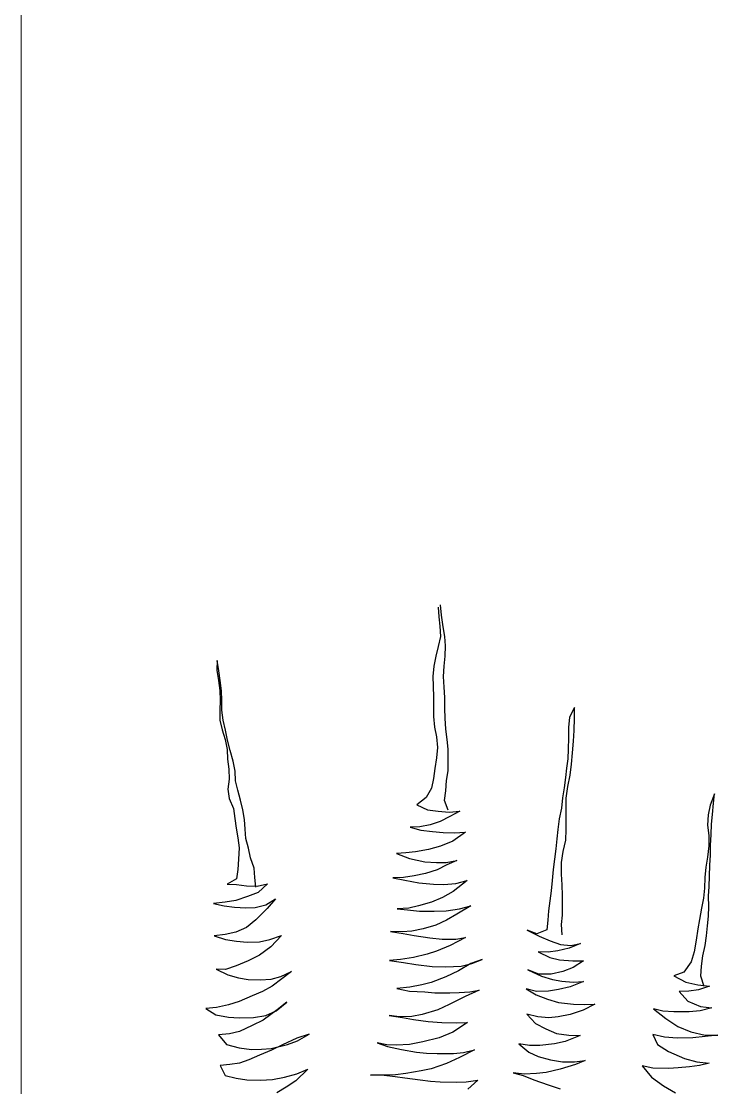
# Model space of a CAD drawing. Header units: metres. Extents: x -58 to 722, y -1100 to 345.
# Drawn here: x 48.115 to 48.448, y -20.61 to -20.1 of the extents above; entities that cross this region are included whole.
import ezdxf

# ---------------------------------------------------------------- set-up
doc = ezdxf.new("R2010")
doc.units = ezdxf.units.M
doc.header["$MEASUREMENT"] = 0
doc.layers.add('FSR_ARQ_005VEGETACION', color=64, linetype='Continuous')
doc.layers.add('muro bajo', color=33, linetype='Continuous', lineweight=9)

# ---------------------------------------------------------------- blocks, each defined once
blk = doc.blocks.new('arbustos 01')
at = {"layer": 'FSR_ARQ_005VEGETACION', "color": 103}
for p, q in [((188.56621, -31.46026), (188.56664, -31.46528)), ((188.56794, -31.46442), (188.56739, -31.45905)), ((188.56664, -31.46528), (188.56718, -31.47029)), ((188.56886, -31.47063), (188.56794, -31.46442)), ((188.56718, -31.47029), (188.56738, -31.47579)), ((188.56977, -31.47576), (188.56886, -31.47063)), ((188.56738, -31.47579), (188.56626, -31.48118)), ((188.5702, -31.48077), (188.56977, -31.47576)), ((188.56991, -31.48627), (188.5702, -31.48077)), ((188.56501, -31.48622), (188.56389, -31.4915)), ((188.56626, -31.48118), (188.56501, -31.48622)), ((188.56939, -31.49154), (188.56991, -31.48627)), ((188.44885, -31.48852), (188.44868, -31.49366)), ((188.44964, -31.49412), (188.44885, -31.48852)), ((188.56389, -31.4915), (188.56336, -31.497)), ((188.5691, -31.49704), (188.56939, -31.49154)), ((188.44868, -31.49366), (188.44947, -31.49915)), ((188.45043, -31.49913), (188.44964, -31.49412)), ((188.56336, -31.497), (188.56355, -31.50226)), ((188.56942, -31.50266), (188.5691, -31.49704)), ((188.44947, -31.49915), (188.45026, -31.50451)), ((188.4511, -31.50462), (188.45043, -31.49913)), ((188.56355, -31.50226), (188.56375, -31.50799)), ((188.56973, -31.50815), (188.56942, -31.50266)), ((188.45026, -31.50451), (188.45045, -31.50977)), ((188.45117, -31.50964), (188.4511, -31.50462)), ((188.56375, -31.50799), (188.56382, -31.51325)), ((188.56981, -31.51401), (188.56973, -31.50815)), ((188.45045, -31.50977), (188.45016, -31.51492)), ((188.45124, -31.5149), (188.45117, -31.50964)), ((188.56382, -31.51325), (188.56377, -31.51839)), ((188.57, -31.51927), (188.56981, -31.51401)), ((188.63866, -31.51355), (188.63598, -31.51873)), ((188.63874, -31.51917), (188.63866, -31.51355)), ((188.45016, -31.51492), (188.45023, -31.52017)), ((188.45023, -31.52017), (188.45138, -31.52542)), ((188.45191, -31.52027), (188.45124, -31.5149)), ((188.45318, -31.52563), (188.45191, -31.52027)), ((188.56377, -31.51839), (188.56421, -31.52401)), ((188.57032, -31.52512), (188.57, -31.51927)), ((188.63598, -31.51873), (188.63546, -31.52423)), ((188.63859, -31.52575), (188.63874, -31.51917)), ((188.45138, -31.52542), (188.453, -31.53054)), ((188.4542, -31.53088), (188.45318, -31.52563)), ((188.56421, -31.52401), (188.56535, -31.52913)), ((188.57099, -31.53061), (188.57032, -31.52512)), ((188.63546, -31.52423), (188.63541, -31.52961)), ((188.63807, -31.53149), (188.63859, -31.52575)), ((188.453, -31.53054), (188.45415, -31.5359)), ((188.45571, -31.53636), (188.4542, -31.53088)), ((188.56535, -31.52913), (188.56579, -31.53474)), ((188.57154, -31.53574), (188.57099, -31.53061)), ((188.63541, -31.52961), (188.63537, -31.53559)), ((188.63755, -31.53759), (188.63807, -31.53149)), ((188.45415, -31.5359), (188.45434, -31.54104)), ((188.45735, -31.54207), (188.45571, -31.53636)), ((188.56579, -31.53474), (188.56527, -31.54025)), ((188.57162, -31.5416), (188.57154, -31.53574)), ((188.63537, -31.53559), (188.63508, -31.54074)), ((188.45434, -31.54104), (188.45489, -31.54629)), ((188.45837, -31.54732), (188.45735, -31.54207)), ((188.56527, -31.54025), (188.56439, -31.546)), ((188.57157, -31.5471), (188.57162, -31.5416)), ((188.63508, -31.54074), (188.63443, -31.54577)), ((188.63715, -31.54358), (188.63755, -31.53759)), ((188.45489, -31.54629), (188.4552, -31.55155)), ((188.45856, -31.55246), (188.45837, -31.54732)), ((188.56439, -31.546), (188.56374, -31.55127)), ((188.57069, -31.55237), (188.57157, -31.5471)), ((188.63443, -31.54577), (188.6339, -31.55079)), ((188.6364, -31.54944), (188.63715, -31.54358)), ((188.4552, -31.55155), (188.45444, -31.55694)), ((188.45971, -31.55746), (188.45856, -31.55246)), ((188.56374, -31.55127), (188.56261, -31.5563)), ((188.57029, -31.55787), (188.57069, -31.55237)), ((188.6339, -31.55079), (188.63314, -31.55618)), ((188.63517, -31.55556), (188.6364, -31.54944)), ((188.45444, -31.55694), (188.4551, -31.56195)), ((188.46121, -31.5627), (188.45971, -31.55746)), ((188.56261, -31.5563), (188.55993, -31.56136)), ((188.56964, -31.56302), (188.57029, -31.55787)), ((188.63314, -31.55618), (188.63238, -31.56157)), ((188.63429, -31.56167), (188.63517, -31.55556)), ((188.71316, -31.5594), (188.71085, -31.56541)), ((188.71263, -31.56443), (188.71316, -31.5594)), ((188.4551, -31.56195), (188.45745, -31.56718)), ((188.46236, -31.56783), (188.46121, -31.5627)), ((188.55993, -31.56136), (188.55485, -31.56526)), ((188.55485, -31.56526), (188.5605, -31.56793)), ((188.57151, -31.568), (188.56964, -31.56302)), ((188.63238, -31.56157), (188.63174, -31.56708)), ((188.63425, -31.56764), (188.63429, -31.56167)), ((188.71085, -31.56541), (188.70972, -31.57056)), ((188.71211, -31.57029), (188.71263, -31.56443)), ((188.45745, -31.56718), (188.45812, -31.57243)), ((188.46338, -31.57307), (188.46236, -31.56783)), ((188.5605, -31.56793), (188.56625, -31.56857)), ((188.56625, -31.56857), (188.57211, -31.56909)), ((188.5725, -31.57135), (188.56728, -31.57405)), ((188.57211, -31.56909), (188.57772, -31.56865)), ((188.57772, -31.56865), (188.5725, -31.57135)), ((188.63174, -31.56708), (188.6305, -31.5726)), ((188.63432, -31.5729), (188.63425, -31.56764)), ((188.70972, -31.57056), (188.70944, -31.57607)), ((188.71158, -31.57556), (188.71211, -31.57029)), ((188.45812, -31.57243), (188.4589, -31.57768)), ((188.46369, -31.57809), (188.46338, -31.57307)), ((188.55656, -31.57695), (188.5513, -31.57714)), ((188.5513, -31.57714), (188.55694, -31.57873)), ((188.56204, -31.5758), (188.55656, -31.57695)), ((188.56728, -31.57405), (188.56204, -31.5758)), ((188.6305, -31.5726), (188.62974, -31.57834)), ((188.63428, -31.5784), (188.63432, -31.5729)), ((188.70944, -31.57607), (188.70999, -31.58156)), ((188.7113, -31.58106), (188.71158, -31.57556)), ((188.4589, -31.57768), (188.45981, -31.5828)), ((188.45981, -31.5828), (188.46048, -31.58805)), ((188.464, -31.58311), (188.46369, -31.57809)), ((188.55694, -31.57873), (188.56329, -31.57949)), ((188.56329, -31.57949), (188.56891, -31.58001)), ((188.56891, -31.58001), (188.57477, -31.58017)), ((188.58075, -31.57985), (188.57399, -31.58448)), ((188.57477, -31.58017), (188.58075, -31.57985)), ((188.62974, -31.57834), (188.62933, -31.58337)), ((188.63412, -31.58402), (188.63428, -31.5784)), ((188.70999, -31.58156), (188.71006, -31.58694)), ((188.71102, -31.58692), (188.7113, -31.58106)), ((188.46048, -31.58805), (188.46008, -31.59416)), ((188.46539, -31.58835), (188.464, -31.58311)), ((188.46653, -31.59347), (188.46539, -31.58835)), ((188.56746, -31.5872), (188.56103, -31.58896)), ((188.57399, -31.58448), (188.56746, -31.5872)), ((188.62933, -31.58337), (188.62868, -31.58864)), ((188.63264, -31.59002), (188.63412, -31.58402)), ((188.71006, -31.58694), (188.70943, -31.59304)), ((188.71097, -31.59194), (188.71102, -31.58692)), ((188.46008, -31.59416), (188.4598, -31.59954)), ((188.4684, -31.59882), (188.46653, -31.59347)), ((188.5491, -31.5908), (188.54408, -31.5911)), ((188.54408, -31.5911), (188.55093, -31.59376)), ((188.55423, -31.59025), (188.5491, -31.5908)), ((188.55093, -31.59376), (188.5592, -31.59556)), ((188.56103, -31.58896), (188.55423, -31.59025)), ((188.62804, -31.59403), (188.6274, -31.59965)), ((188.62868, -31.58864), (188.62804, -31.59403)), ((188.63177, -31.59589), (188.63264, -31.59002)), ((188.70943, -31.59304), (188.70855, -31.59843)), ((188.71068, -31.59733), (188.71097, -31.59194)), ((188.4598, -31.59954), (188.45903, -31.60457)), ((188.46882, -31.60384), (188.4684, -31.59882)), ((188.5592, -31.59556), (188.56542, -31.59595)), ((188.56571, -31.59977), (188.55941, -31.60177)), ((188.56542, -31.59595), (188.57044, -31.59588)), ((188.57082, -31.59719), (188.56571, -31.59977)), ((188.57044, -31.59588), (188.57617, -31.59473)), ((188.57617, -31.59473), (188.57082, -31.59719)), ((188.6274, -31.59965), (188.62676, -31.6054)), ((188.63185, -31.6021), (188.63177, -31.59589)), ((188.70855, -31.59843), (188.7079, -31.60382)), ((188.7104, -31.60319), (188.71068, -31.59733)), ((188.45903, -31.60457), (188.45405, -31.60739)), ((188.46925, -31.60897), (188.46882, -31.60384)), ((188.54772, -31.60384), (188.54222, -31.60404)), ((188.54222, -31.60404), (188.54858, -31.60527)), ((188.55345, -31.60305), (188.54772, -31.60384)), ((188.54858, -31.60527), (188.55601, -31.60672)), ((188.55941, -31.60177), (188.55345, -31.60305)), ((188.58169, -31.60541), (188.57412, -31.61126)), ((188.57562, -31.60705), (188.58169, -31.60541)), ((188.62676, -31.6054), (188.62623, -31.61091)), ((188.63217, -31.60772), (188.63185, -31.6021)), ((188.7079, -31.60382), (188.70774, -31.60956)), ((188.71024, -31.60857), (188.7104, -31.60319)), ((188.45405, -31.60739), (188.45907, -31.60756)), ((188.45907, -31.60756), (188.46434, -31.6082)), ((188.46434, -31.6082), (188.46996, -31.60849)), ((188.46996, -31.60849), (188.47544, -31.60722)), ((188.47544, -31.60722), (188.47049, -31.61183)), ((188.55601, -31.60672), (188.56367, -31.60745)), ((188.56367, -31.60745), (188.56929, -31.60762)), ((188.56929, -31.60762), (188.57562, -31.60705)), ((188.62623, -31.61091), (188.62559, -31.61618)), ((188.63236, -31.61345), (188.63217, -31.60772)), ((188.70774, -31.60956), (188.70722, -31.61483)), ((188.70995, -31.61383), (188.71024, -31.60857)), ((188.45871, -31.61605), (188.4531, -31.61696)), ((188.4649, -31.61393), (188.45871, -31.61605)), ((188.47049, -31.61183), (188.4649, -31.61393)), ((188.47464, -31.61846), (188.47985, -31.61517)), ((188.47985, -31.61517), (188.47538, -31.62037)), ((188.56855, -31.61456), (188.56272, -31.61703)), ((188.57412, -31.61126), (188.56855, -31.61456)), ((188.62559, -31.61618), (188.62482, -31.62156)), ((188.63232, -31.61871), (188.63236, -31.61345)), ((188.70722, -31.61483), (188.70621, -31.62022)), ((188.71002, -31.61921), (188.70995, -31.61383)), ((188.4531, -31.61696), (188.4469, -31.61765)), ((188.4469, -31.61765), (188.45241, -31.61889)), ((188.45241, -31.61889), (188.45792, -31.61953)), ((188.45792, -31.61953), (188.46402, -31.61992)), ((188.46402, -31.61992), (188.46904, -31.61974)), ((188.46904, -31.61974), (188.47464, -31.61846)), ((188.47538, -31.62037), (188.46937, -31.62643)), ((188.55069, -31.62006), (188.54448, -31.6205)), ((188.54448, -31.6205), (188.54999, -31.62103)), ((188.54999, -31.62103), (188.55633, -31.62166)), ((188.55581, -31.61892), (188.55069, -31.62006)), ((188.56272, -31.61703), (188.55581, -31.61892)), ((188.55633, -31.62166), (188.5641, -31.62167)), ((188.5641, -31.62167), (188.57055, -31.62158)), ((188.57055, -31.62158), (188.57759, -31.62053)), ((188.58355, -31.6189), (188.5762, -31.62342)), ((188.57759, -31.62053), (188.58355, -31.6189)), ((188.62482, -31.62156), (188.62453, -31.62659)), ((188.63227, -31.62385), (188.63232, -31.61871)), ((188.70621, -31.62022), (188.7051, -31.62609)), ((188.70998, -31.62435), (188.71002, -31.61921)), ((188.46937, -31.62643), (188.4644, -31.63044)), ((188.57062, -31.62648), (188.56492, -31.62919)), ((188.5762, -31.62342), (188.57062, -31.62648)), ((188.62453, -31.62659), (188.62401, -31.63174)), ((188.63186, -31.62888), (188.63227, -31.62385)), ((188.7051, -31.62609), (188.70421, -31.63113)), ((188.70945, -31.62962), (188.70998, -31.62435)), ((188.4587, -31.63291), (188.45298, -31.63406)), ((188.4644, -31.63044), (188.4587, -31.63291)), ((188.54704, -31.63266), (188.54082, -31.63263)), ((188.54082, -31.63263), (188.54765, -31.63361)), ((188.55229, -31.63235), (188.54704, -31.63266)), ((188.54765, -31.63361), (188.55352, -31.63461)), ((188.55825, -31.6312), (188.55229, -31.63235)), ((188.56492, -31.62919), (188.55825, -31.6312)), ((188.61866, -31.63384), (188.61361, -31.63176)), ((188.61361, -31.63176), (188.61987, -31.63502)), ((188.62401, -31.63174), (188.61866, -31.63384)), ((188.63205, -31.63438), (188.63186, -31.62888)), ((188.70421, -31.63113), (188.70334, -31.63723)), ((188.70892, -31.63489), (188.70945, -31.62962)), ((188.45298, -31.63406), (188.44725, -31.63485)), ((188.44725, -31.63485), (188.45325, -31.6368)), ((188.45325, -31.6368), (188.459, -31.63768)), ((188.459, -31.63768), (188.46463, -31.6382)), ((188.46463, -31.6382), (188.4712, -31.638)), ((188.4712, -31.638), (188.47668, -31.63685)), ((188.47668, -31.63685), (188.48299, -31.63473)), ((188.48299, -31.63473), (188.47733, -31.64078)), ((188.55352, -31.63461), (188.56178, -31.63593)), ((188.56178, -31.63593), (188.56837, -31.63656)), ((188.56837, -31.63656), (188.57566, -31.63658)), ((188.58079, -31.63579), (188.5726, -31.63997)), ((188.57566, -31.63658), (188.58079, -31.63579)), ((188.61987, -31.63502), (188.62576, -31.63757)), ((188.62576, -31.63757), (188.63116, -31.63941)), ((188.63116, -31.63941), (188.63667, -31.63993)), ((188.6418, -31.63891), (188.63585, -31.64138)), ((188.63667, -31.63993), (188.6418, -31.63891)), ((188.70334, -31.63723), (188.70234, -31.64334)), ((188.70815, -31.63992), (188.70892, -31.63489)), ((188.4713, -31.64517), (188.46524, -31.64812)), ((188.47733, -31.64078), (188.4713, -31.64517)), ((188.56035, -31.64456), (188.55308, -31.64633)), ((188.56534, -31.64293), (188.56035, -31.64456)), ((188.5726, -31.63997), (188.56534, -31.64293)), ((188.62476, -31.64344), (188.61938, -31.64328)), ((188.61938, -31.64328), (188.62564, -31.6463)), ((188.62978, -31.6429), (188.62476, -31.64344)), ((188.63585, -31.64138), (188.62978, -31.6429)), ((188.70234, -31.64334), (188.70062, -31.64875)), ((188.70692, -31.64555), (188.70815, -31.63992)), ((188.45894, -31.65083), (188.45323, -31.65282)), ((188.46524, -31.64812), (188.45894, -31.65083)), ((188.54616, -31.6475), (188.54031, -31.64794)), ((188.54031, -31.64794), (188.54774, -31.64903)), ((188.55308, -31.64633), (188.54616, -31.6475)), ((188.54774, -31.64903), (188.55444, -31.65013)), ((188.55444, -31.65013), (188.56306, -31.65109)), ((188.5836, -31.6495), (188.57708, -31.65353)), ((188.57848, -31.65088), (188.5842, -31.64949)), ((188.58967, -31.6475), (188.5836, -31.6495)), ((188.5842, -31.64949), (188.58967, -31.6475)), ((188.62564, -31.6463), (188.63068, -31.64755)), ((188.63068, -31.64755), (188.63774, -31.64805)), ((188.63774, -31.64805), (188.64347, -31.64809)), ((188.64347, -31.64809), (188.63802, -31.65163)), ((188.70062, -31.64875), (188.69687, -31.65418)), ((188.70615, -31.65094), (188.70692, -31.64555)), ((188.45323, -31.65282), (188.44821, -31.65253)), ((188.44821, -31.65253), (188.45446, -31.65556)), ((188.45446, -31.65556), (188.4601, -31.65715)), ((188.47745, -31.65787), (188.48257, -31.65637)), ((188.48257, -31.65637), (188.48827, -31.65378)), ((188.48827, -31.65378), (188.48318, -31.65768)), ((188.56306, -31.65109), (188.57024, -31.65135)), ((188.57024, -31.65135), (188.57848, -31.65088)), ((188.57708, -31.65353), (188.57031, -31.65661)), ((188.61978, -31.65522), (188.61389, -31.65291)), ((188.61389, -31.65291), (188.62111, -31.65628)), ((188.62636, -31.65525), (188.61978, -31.65522)), ((188.62111, -31.65628), (188.62699, -31.658)), ((188.63243, -31.65374), (188.62636, -31.65525)), ((188.63802, -31.65163), (188.63243, -31.65374)), ((188.69687, -31.65418), (188.69152, -31.65616)), ((188.69152, -31.65616), (188.6979, -31.65954)), ((188.70587, -31.65633), (188.70615, -31.65094)), ((188.70768, -31.66177), (188.70587, -31.65633)), ((188.4601, -31.65715), (188.46526, -31.65804)), ((188.46526, -31.65804), (188.47171, -31.65819)), ((188.47171, -31.65819), (188.47745, -31.65787)), ((188.47809, -31.66157), (188.47287, -31.66439)), ((188.48318, -31.65768), (188.47809, -31.66157)), ((188.55114, -31.66213), (188.54422, -31.66282)), ((188.55746, -31.66085), (188.55114, -31.66213)), ((188.56246, -31.65959), (188.55746, -31.66085)), ((188.57031, -31.65661), (188.56246, -31.65959)), ((188.62699, -31.658), (188.63203, -31.65888)), ((188.63637, -31.66193), (188.63017, -31.66333)), ((188.63203, -31.65888), (188.63789, -31.6594)), ((188.6435, -31.65909), (188.63637, -31.66193)), ((188.63789, -31.6594), (188.6435, -31.65909)), ((188.6979, -31.65954), (188.70414, -31.66089)), ((188.70414, -31.66089), (188.71036, -31.66153)), ((188.71036, -31.66153), (188.70453, -31.66352)), ((188.46729, -31.66674), (188.46051, -31.66982)), ((188.47287, -31.66439), (188.46729, -31.66674)), ((188.54422, -31.66282), (188.55105, -31.66417)), ((188.55105, -31.66417), (188.55906, -31.66466)), ((188.55906, -31.66466), (188.56445, -31.66506)), ((188.56445, -31.66506), (188.57234, -31.66507)), ((188.5805, -31.66711), (188.57207, -31.67129)), ((188.57234, -31.66507), (188.57736, -31.665)), ((188.57736, -31.665), (188.58309, -31.66469)), ((188.5881, -31.66366), (188.5805, -31.66711)), ((188.58309, -31.66469), (188.5881, -31.66366)), ((188.61847, -31.66445), (188.61296, -31.66309)), ((188.61296, -31.66309), (188.61838, -31.66612)), ((188.61838, -31.66612), (188.62427, -31.66843)), ((188.62493, -31.66424), (188.61847, -31.66445)), ((188.63017, -31.66333), (188.62493, -31.66424)), ((188.6994, -31.6643), (188.69438, -31.66449)), ((188.69438, -31.66449), (188.69887, -31.66957)), ((188.70453, -31.66352), (188.6994, -31.6643)), ((188.44848, -31.67297), (188.44275, -31.67353)), ((188.44275, -31.67353), (188.44806, -31.6768)), ((188.4548, -31.67157), (188.44848, -31.67297)), ((188.46051, -31.66982), (188.4548, -31.67157)), ((188.48007, -31.67469), (188.48574, -31.67007)), ((188.48574, -31.67007), (188.48066, -31.67409)), ((188.57207, -31.67129), (188.56601, -31.67424)), ((188.62427, -31.66843), (188.63015, -31.67026)), ((188.63015, -31.67026), (188.63817, -31.67123)), ((188.63817, -31.67123), (188.64391, -31.67139)), ((188.64941, -31.6712), (188.64323, -31.67427)), ((188.64391, -31.67139), (188.64941, -31.6712)), ((188.69887, -31.66957), (188.70573, -31.67235)), ((188.71159, -31.6731), (188.70552, -31.67474)), ((188.70573, -31.67235), (188.71159, -31.6731)), ((188.44806, -31.6768), (188.45477, -31.67815)), ((188.45477, -31.67815), (188.46051, -31.67843)), ((188.46051, -31.67843), (188.46816, -31.67832)), ((188.46816, -31.67832), (188.4746, -31.67716)), ((188.48066, -31.67409), (188.4732, -31.67957)), ((188.4746, -31.67716), (188.48007, -31.67469)), ((188.54562, -31.67787), (188.54023, -31.6771)), ((188.54023, -31.6771), (188.5473, -31.67832)), ((188.55219, -31.67766), (188.54562, -31.67787)), ((188.5473, -31.67832), (188.55305, -31.67932)), ((188.55779, -31.67663), (188.55219, -31.67766)), ((188.56601, -31.67424), (188.55779, -31.67663)), ((188.61925, -31.67782), (188.61338, -31.67647)), ((188.61338, -31.67647), (188.61787, -31.68143)), ((188.625, -31.67834), (188.61925, -31.67782)), ((188.63001, -31.67792), (188.625, -31.67834)), ((188.63645, -31.67663), (188.63001, -31.67792)), ((188.64323, -31.67427), (188.63645, -31.67663)), ((188.68568, -31.67489), (188.68064, -31.67364)), ((188.68064, -31.67364), (188.68716, -31.6787)), ((188.69154, -31.67529), (188.68568, -31.67489)), ((188.68716, -31.6787), (188.69368, -31.68303)), ((188.69967, -31.67518), (188.69154, -31.67529)), ((188.70552, -31.67474), (188.69967, -31.67518)), ((188.46738, -31.68252), (188.46073, -31.68571)), ((188.4732, -31.67957), (188.46738, -31.68252)), ((188.55305, -31.67932), (188.56095, -31.68029)), ((188.56095, -31.68029), (188.56813, -31.68091)), ((188.56813, -31.68091), (188.57591, -31.68116)), ((188.58188, -31.68084), (188.57394, -31.68609)), ((188.57591, -31.68116), (188.58188, -31.68084)), ((188.61787, -31.68143), (188.62353, -31.68434)), ((188.62353, -31.68434), (188.62918, -31.68666)), ((188.69368, -31.68303), (188.70053, -31.68593)), ((188.45537, -31.68698), (188.44952, -31.68742)), ((188.44952, -31.68742), (188.45377, -31.69262)), ((188.46073, -31.68571), (188.45537, -31.68698)), ((188.49114, -31.68925), (188.48354, -31.69282)), ((188.49769, -31.68713), (188.49114, -31.68925)), ((188.49152, -31.69068), (188.49769, -31.68713)), ((188.56669, -31.68906), (188.55811, -31.69121)), ((188.57394, -31.68609), (188.56669, -31.68906)), ((188.62918, -31.68666), (188.63564, -31.68764)), ((188.64162, -31.6878), (188.63378, -31.69102)), ((188.63564, -31.68764), (188.64162, -31.6878)), ((188.68658, -31.68863), (188.68023, -31.68728)), ((188.68023, -31.68728), (188.68281, -31.6925)), ((188.69328, -31.68925), (188.68658, -31.68863)), ((188.70165, -31.68902), (188.69328, -31.68925)), ((188.70053, -31.68593), (188.70808, -31.68762)), ((188.70821, -31.68833), (188.70165, -31.68902)), ((188.70808, -31.68762), (188.71478, -31.68764)), ((188.71478, -31.68764), (188.70821, -31.68833)), ((188.45377, -31.69262), (188.46049, -31.69444)), ((188.46049, -31.69444), (188.46707, -31.69519)), ((188.46707, -31.69519), (188.47233, -31.69512)), ((188.47772, -31.69565), (188.4713, -31.69824)), ((188.47233, -31.69512), (188.47747, -31.69469)), ((188.47747, -31.69469), (188.48617, -31.69254)), ((188.48354, -31.69282), (188.47772, -31.69565)), ((188.48617, -31.69254), (188.49152, -31.69068)), ((188.53901, -31.69278), (188.53385, -31.69166)), ((188.53385, -31.69166), (188.53926, -31.69373)), ((188.54403, -31.69295), (188.53901, -31.69278)), ((188.53926, -31.69373), (188.54669, -31.69531)), ((188.55096, -31.6925), (188.54403, -31.69295)), ((188.54669, -31.69531), (188.55472, -31.69663)), ((188.55811, -31.69121), (188.55096, -31.6925)), ((188.58554, -31.69538), (188.57759, -31.69943)), ((188.5797, -31.69689), (188.58554, -31.69538)), ((188.61468, -31.69319), (188.60917, -31.69231)), ((188.60917, -31.69231), (188.61437, -31.69666)), ((188.6203, -31.69311), (188.61468, -31.69319)), ((188.62806, -31.69229), (188.6203, -31.69311)), ((188.63378, -31.69102), (188.62806, -31.69229)), ((188.68281, -31.6925), (188.6886, -31.69625)), ((188.4656, -31.70071), (188.4606, -31.70245)), ((188.4713, -31.69824), (188.4656, -31.70071)), ((188.55472, -31.69663), (188.55998, -31.69716)), ((188.55998, -31.69716), (188.56561, -31.69744)), ((188.56561, -31.69744), (188.57433, -31.69744)), ((188.57759, -31.69943), (188.57058, -31.70263)), ((188.57433, -31.69744), (188.5797, -31.69689)), ((188.61437, -31.69666), (188.61942, -31.69898)), ((188.61942, -31.69898), (188.6259, -31.70069)), ((188.6259, -31.70069), (188.63225, -31.7018)), ((188.63225, -31.7018), (188.63871, -31.70183)), ((188.63871, -31.70183), (188.64443, -31.70103)), ((188.64443, -31.70103), (188.6392, -31.70325)), ((188.6886, -31.69625), (188.69713, -31.69996)), ((188.69713, -31.69996), (188.70373, -31.70178)), ((188.70373, -31.70178), (188.71032, -31.70253)), ((188.45559, -31.70324), (188.45045, -31.70367)), ((188.45045, -31.70367), (188.45304, -31.70913)), ((188.4606, -31.70245), (188.45559, -31.70324)), ((188.49698, -31.70578), (188.49061, -31.71185)), ((188.49116, -31.70825), (188.49698, -31.70578)), ((188.55724, -31.70664), (188.54913, -31.70806)), ((188.56249, -31.70549), (188.55724, -31.70664)), ((188.57058, -31.70263), (188.56249, -31.70549)), ((188.6236, -31.70741), (188.61847, -31.70796)), ((188.63099, -31.70576), (188.6236, -31.70741)), ((188.6392, -31.70325), (188.63099, -31.70576)), ((188.68035, -31.70509), (188.67459, -31.70385)), ((188.67459, -31.70385), (188.67958, -31.71)), ((188.68884, -31.70533), (188.68035, -31.70509)), ((188.69386, -31.70502), (188.68884, -31.70533)), ((188.69983, -31.70446), (188.69386, -31.70502)), ((188.70508, -31.70368), (188.69983, -31.70446)), ((188.71032, -31.70253), (188.70508, -31.70368)), ((188.45304, -31.70913), (188.45891, -31.71048)), ((188.45891, -31.71048), (188.46455, -31.71136)), ((188.46455, -31.71136), (188.47184, -31.71162)), ((188.47184, -31.71162), (188.47817, -31.71118)), ((188.47817, -31.71118), (188.48449, -31.7099)), ((188.48449, -31.7099), (188.49116, -31.70825)), ((188.49061, -31.71185), (188.48552, -31.71526)), ((188.53026, -31.7088), (188.53611, -31.70872)), ((188.53588, -31.70896), (188.53026, -31.7088)), ((188.54352, -31.70862), (188.53588, -31.70896)), ((188.53611, -31.70872), (188.5433, -31.70958)), ((188.5433, -31.70958), (188.54845, -31.71022)), ((188.54913, -31.70806), (188.54352, -31.70862)), ((188.54845, -31.71022), (188.55671, -31.71143)), ((188.55671, -31.71143), (188.56222, -31.71207)), ((188.56222, -31.71207), (188.56736, -31.71248)), ((188.56736, -31.71248), (188.57597, -31.7126)), ((188.57597, -31.7126), (188.58111, -31.71241)), ((188.58111, -31.71241), (188.58732, -31.71161)), ((188.58732, -31.71161), (188.582, -31.71634)), ((188.61202, -31.70829), (188.60603, -31.70765)), ((188.60603, -31.70765), (188.61143, -31.70901)), ((188.61143, -31.70901), (188.61708, -31.71144)), ((188.61847, -31.70796), (188.61202, -31.70829)), ((188.61708, -31.71144), (188.62465, -31.71409)), ((188.67958, -31.71), (188.68598, -31.71457)), ((188.48552, -31.71526), (188.48054, -31.7182)), ((188.62465, -31.71409), (188.63113, -31.71616)), ((188.68598, -31.71457), (188.69236, -31.71819))]:
    blk.add_line(p, q, dxfattribs=at)

msp = doc.modelspace()

# ---------------------------------------------------------------- linework, layer by layer
at = {"layer": 'muro bajo', "ltscale": 0.005}
msp.add_lwpolyline([(48.11502, -20.94116), (48.11502, -17.95116)], dxfattribs=at)

# ---------------------------------------------------------------- block references
at = {"layer": 'FSR_ARQ_005VEGETACION', "xscale": 0.9, "yscale": 0.9, "zscale": 0.9}
msp.add_blockref('arbustos 01', (-121.3952, 7.93442), dxfattribs=at)

doc.saveas('drawing.dxf')
